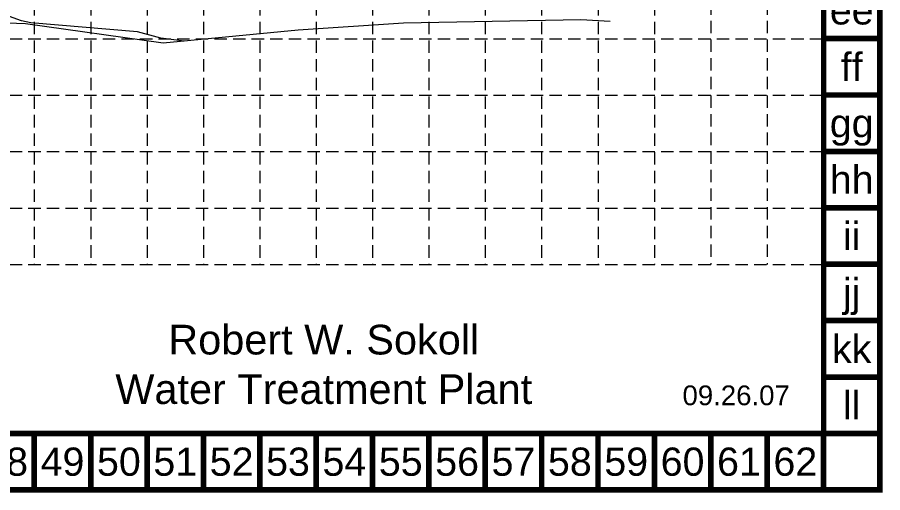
# Model space of a CAD drawing. Header units: feet. Extents: x 2483421 to 2485095, y 6854873 to 6855921.
# Drawn here: x 2484694.2 to 2485095.2, y 6854873.2 to 6855093.4 of the extents above; entities that cross this region are included whole.
import ezdxf
from ezdxf.enums import TextEntityAlignment as Align

# ---------------------------------------------------------------- set-up
doc = ezdxf.new("R2010")
doc.units = ezdxf.units.FT
doc.header["$MEASUREMENT"] = 0
doc.linetypes.add('HIDDEN', pattern=[0.375, 0.25, -0.125])
doc.layers.add('BASE', color=7, linetype='Continuous')
doc.layers.add('GRID', color=254, linetype='HIDDEN')
doc.layers.add('CTR', color=62, linetype='Continuous', lineweight=0)
doc.layers.add('Level 23', color=7, linetype='Continuous', lineweight=0)
doc.styles.get("Standard").update_dxf_attribs({"font": 'ARIAL.TTF'})

msp = doc.modelspace()

# ---------------------------------------------------------------- linework, layer by layer
at = {"layer": 'BASE', "color": 9}
msp.add_line((2485067.81, 6855893.42), (2485067.81, 6854900.67), dxfattribs=at)
at = {"layer": 'BASE', "const_width": 2.61}
for points in [[(2483421.94, 6854874.54), (2485093.94, 6854874.54), (2485093.94, 6855919.54), (2483421.94, 6855919.54)], [(2483448.01, 6854900.66), (2485067.89, 6854900.61), (2485067.85, 6855893.43), (2483448.34, 6855893.46)]]:
    msp.add_lwpolyline(points, close=True, dxfattribs=at)
for points in [[(2485093.94, 6855083.54), (2485067.81, 6855083.54)], [(2485093.94, 6855057.42), (2485067.81, 6855057.42)], [(2485093.94, 6855031.29), (2485067.81, 6855031.29)], [(2485093.94, 6855005.17), (2485067.81, 6855005.17)], [(2485093.94, 6854979.04), (2485067.81, 6854979.04)], [(2485093.94, 6854952.92), (2485067.81, 6854952.92)], [(2485093.94, 6854926.79), (2485067.81, 6854926.79)], [(2484702.06, 6854874.54), (2484702.06, 6854900.67)], [(2484728.19, 6854874.54), (2484728.19, 6854900.67)], [(2484754.31, 6854874.54), (2484754.31, 6854900.67)], [(2484780.44, 6854874.54), (2484780.44, 6854900.67)], [(2484806.56, 6854874.54), (2484806.56, 6854900.67)], [(2484832.69, 6854874.54), (2484832.69, 6854900.67)], [(2484858.81, 6854874.54), (2484858.81, 6854900.67)], [(2484884.94, 6854874.54), (2484884.94, 6854900.67)], [(2484911.06, 6854874.54), (2484911.06, 6854900.67)], [(2484937.19, 6854874.54), (2484937.19, 6854900.67)], [(2484963.31, 6854874.54), (2484963.31, 6854900.67)], [(2484989.44, 6854874.54), (2484989.44, 6854900.67)], [(2485015.56, 6854874.54), (2485015.56, 6854900.67)], [(2485041.69, 6854874.54), (2485041.69, 6854900.67)], [(2485093.94, 6854900.67), (2485067.81, 6854900.67)], [(2485067.81, 6854874.54), (2485067.81, 6854900.67)]]:
    msp.add_lwpolyline(points, dxfattribs=at)
at = {"layer": 'CTR', "color": 35, "lineweight": 0, "ltscale": 0.328084}
for p, q in [((2484696.12, 6855091.78), (2484655.94, 6855106.34)), ((2484700.45, 6855090.89), (2484696.12, 6855091.78)), ((2484749.91, 6855086.66), (2484700.45, 6855090.89)), ((2484760.76, 6855083.75), (2484749.91, 6855086.66)), ((2484771.52, 6855082.42), (2484760.76, 6855083.75))]:
    msp.add_line(p, q, dxfattribs=at)
at = {"layer": 'GRID', "color": 252, "linetype": 'HIDDEN', "lineweight": 0, "ltscale": 23}
for p, q in [((2485015.52, 6855893.85), (2485015.52, 6854978.93)), ((2485041.64, 6855893.85), (2485041.64, 6854978.93)), ((2484702.06, 6855893.42), (2484702.06, 6854978.93)), ((2484728.19, 6855893.42), (2484728.19, 6854978.93)), ((2484754.31, 6855893.42), (2484754.31, 6854978.93)), ((2484780.44, 6855893.42), (2484780.44, 6854978.93)), ((2484806.56, 6855893.42), (2484806.56, 6854978.93)), ((2484832.69, 6855893.42), (2484832.69, 6854978.93)), ((2484858.81, 6855893.42), (2484858.81, 6854978.93)), ((2484884.94, 6855893.42), (2484884.94, 6854978.93)), ((2484911.06, 6855893.42), (2484911.06, 6854978.93)), ((2484937.19, 6855893.42), (2484937.19, 6854978.93)), ((2484963.31, 6855893.42), (2484963.31, 6854978.93)), ((2484989.44, 6855893.42), (2484989.44, 6854978.93)), ((2483448.65, 6855083.43), (2485068.4, 6855083.43)), ((2483448.65, 6855057.3), (2485068.4, 6855057.3)), ((2483448.65, 6855031.18), (2485068.4, 6855031.18)), ((2483448.65, 6855005.05), (2485068.4, 6855005.05)), ((2483448.65, 6854978.93), (2485068.4, 6854978.93))]:
    msp.add_line(p, q, dxfattribs=at)
at = {"layer": 'Level 23', "color": 7, "linetype": 'Continuous', "lineweight": 0, "ltscale": 0.328084, "flags": 128}
msp.add_lwpolyline([(2484968.98, 6855091.52), (2484955.3, 6855092.24), (2484873.16, 6855090.7), (2484824.27, 6855087.5), (2484761.71, 6855081.47), (2484697.97, 6855090.33), (2484647.36, 6855092.23), (2484555.06, 6855089.27), (2484478.75, 6855087.97), (2484421.45, 6855087.22), (2484378.85, 6855064.79), (2484264.8, 6855070.27), (2484251.54, 6855064.62), (2484211.4, 6855057.56), (2484166.95, 6855084.1), (2484105.97, 6855081.28), (2484057.28, 6855083.12), (2483995.32, 6855082.37), (2483898.35, 6855084.42)], dxfattribs=at)

# ---------------------------------------------------------------- texts
at = {"insert": (2484836.2, 6854950.99), "char_height": 13.7494, "width": 192.7086, "attachment_point": 2}
msp.add_mtext('Robert W. Sokoll Water Treatment Plant', dxfattribs=at)
at = {"layer": 'BASE'}
for s, p in [('ee', (2485080.88, 6855096.6)), ('ff', (2485080.88, 6855070.48)), ('gg', (2485080.88, 6855044.35)), ('hh', (2485080.88, 6855018.23)), ('ii', (2485080.88, 6854992.1)), ('jj', (2485080.88, 6854965.98)), ('kk', (2485080.88, 6854939.85)), ('ll', (2485080.88, 6854913.73)), ('48', (2484689, 6854887.6)), ('49', (2484715.13, 6854887.6)), ('50', (2484741.25, 6854887.6)), ('51', (2484767.38, 6854887.6)), ('52', (2484793.5, 6854887.6)), ('53', (2484819.63, 6854887.6)), ('54', (2484845.75, 6854887.6)), ('55', (2484871.88, 6854887.6)), ('56', (2484898, 6854887.6)), ('57', (2484924.13, 6854887.6)), ('58', (2484950.25, 6854887.6)), ('59', (2484976.38, 6854887.6)), ('60', (2485002.5, 6854887.6)), ('61', (2485028.63, 6854887.6)), ('62', (2485054.75, 6854887.6))]:
    msp.add_text(s, height=13.062, dxfattribs=at).set_placement(p, align=Align.MIDDLE_CENTER)
msp.add_text('09.26.07', height=9.144, dxfattribs=at).set_placement((2485027.33, 6854913.74), align=Align.CENTER)

doc.saveas('drawing.dxf')
